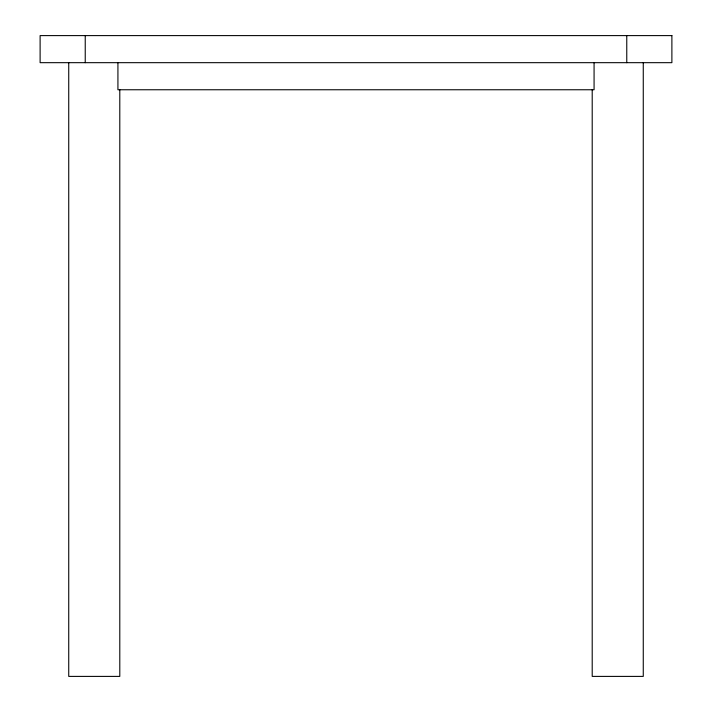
<?xml version="1.0" encoding="UTF-8"?>
<svg xmlns="http://www.w3.org/2000/svg" width="712" height="712" viewBox="0 0 712 712"><rect width="100%" height="100%" fill="white"/><g stroke="black" fill="none" stroke-linecap="round" stroke-linejoin="round"><path stroke-width="1.07" d="M643.265 62.674L643.265 676.4L592.206 676.4L592.206 89.757M626.765 35.6L626.765 62.674M594.075 62.674L594.075 89.757L117.925 89.757L117.925 62.674M119.794 89.757L119.794 676.4L68.735 676.4L68.735 62.674M85.235 35.6L85.235 62.674M671.888 35.6L40.112 35.6L40.112 62.674L671.888 62.674L671.888 35.6"/></g></svg>
